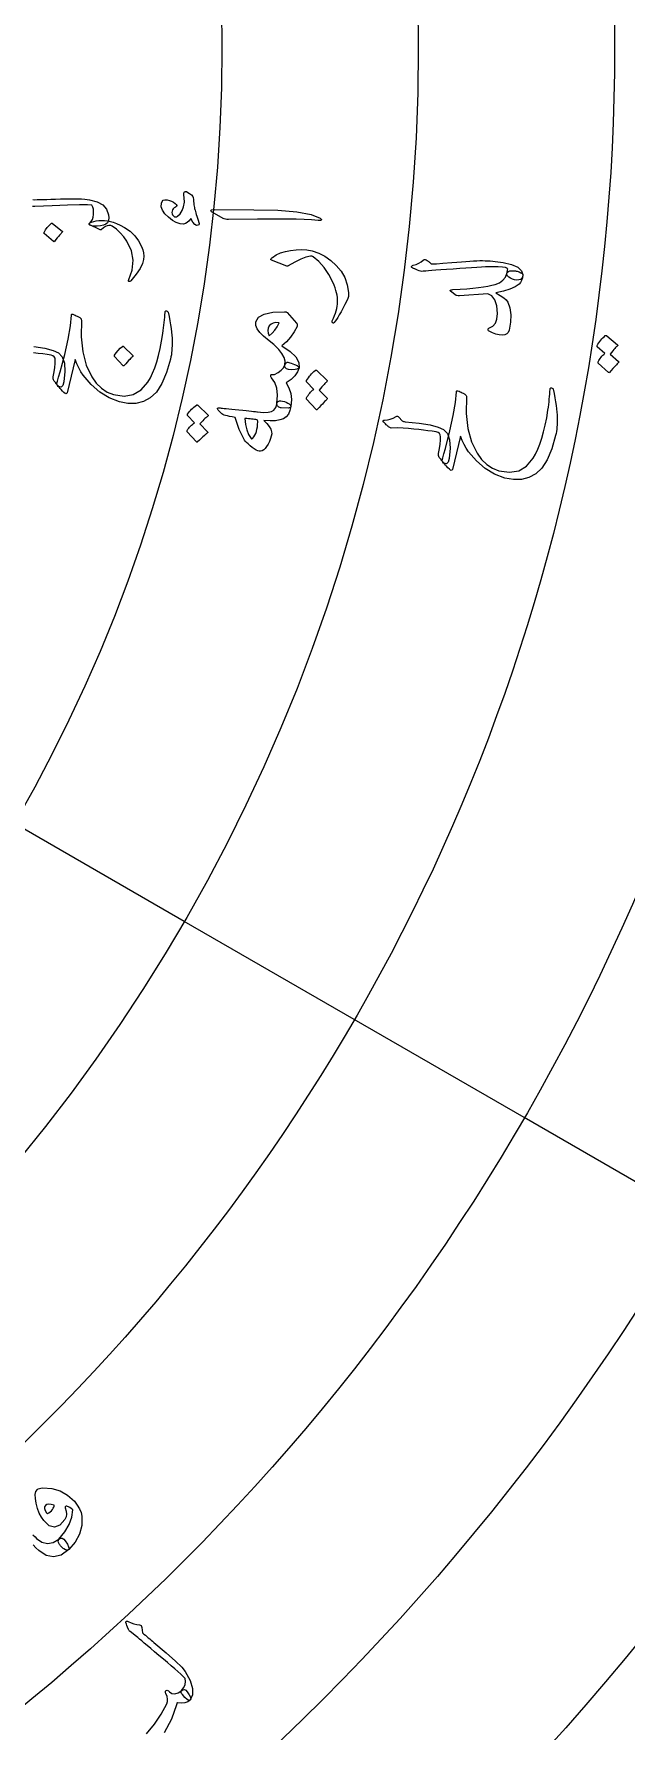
# Model space of a CAD drawing. Header units: millimetres. Extents: x -45 to 45, y -45 to 73.
# Drawn here: x 21.34 to 30.61, y -26.36 to 0.22 of the extents above; entities that cross this region are included whole.
import ezdxf

# ---------------------------------------------------------------- set-up
doc = ezdxf.new("R2010")
doc.units = ezdxf.units.MM
for name, color, linetype in [('CUT_OUTER', 1, 'Continuous'), ('ENGRAVE', 7, 'Continuous'), ('ENGRAVE_FINE', 8, 'Continuous'), ('GUIDE', 3, 'Continuous'), ('TEXT', 5, 'Continuous')]:
    doc.layers.add(name, color=color, linetype=linetype)

msp = doc.modelspace()

# ---------------------------------------------------------------- linework, layer by layer
at = {"layer": 'CUT_OUTER'}
msp.add_arc((0, -0.0002), 44.9998, 179.74001, 0.25885, dxfattribs=at)
at = {"layer": 'ENGRAVE'}
for radius in [39.65, 33.5042, 27.3585]:
    msp.add_circle((0, 0), radius, dxfattribs=at)
at = {"layer": 'ENGRAVE_FINE'}
for points in [[(23.6932, -13.6792), (18.3708, -10.6064)], [(29.0155, -16.7521), (23.6932, -13.6792)], [(34.3379, -19.825), (29.0155, -16.7521)]]:
    msp.add_lwpolyline(points, dxfattribs=at)
for radius in [36.5771, 30.4314, 24.2856]:
    msp.add_circle((0, 0), radius, dxfattribs=at)
at = {"layer": 'GUIDE'}
msp.add_circle((0, 0), 41, dxfattribs=at)
at = {"layer": 'TEXT'}
for points in [[(21.3238, -2.3781), (21.354, -2.3786), (21.3908, -2.3783), (21.4345, -2.3773), (21.485, -2.3756), (21.5424, -2.3735), (21.6072, -2.3715), (21.6791, -2.3696), (21.7584, -2.3677), (21.8371, -2.3652), (21.9095, -2.3639), (21.9757, -2.3637), (22.0356, -2.3648), (22.0892, -2.367), (22.1366, -2.3701), (22.1778, -2.3742), (22.2127, -2.3793), (22.3298, -2.4113), (22.4182, -2.4614), (22.4776, -2.5297), (22.508, -2.6162), (22.5104, -2.6298), (22.5121, -2.6429), (22.513, -2.6555), (22.5131, -2.6676), (22.5126, -2.6791), (22.5115, -2.6902), (22.51, -2.7009), (22.5079, -2.711), (22.4949, -2.7389), (22.47, -2.7611), (22.4331, -2.7776), (22.3844, -2.7883), (22.333, -2.7934), (22.2881, -2.7931), (22.2498, -2.7874), (22.218, -2.7765), (22.2125, -2.7733), (22.2088, -2.7698), (22.2068, -2.7659), (22.2064, -2.7616), (22.2076, -2.7565), (22.2099, -2.752), (22.2131, -2.7483), (22.2174, -2.7452), (22.2401, -2.7191), (22.2574, -2.6881), (22.2694, -2.6522), (22.276, -2.6115), (22.2766, -2.5682), (22.2721, -2.529), (22.2627, -2.4941), (22.2482, -2.4633), (22.1814, -2.4586), (22.0554, -2.4591), (21.8702, -2.4646), (21.6258, -2.4746), (21.354, -2.4863), (21.3179, -2.4877)], [(21.3423, -4.6769), (21.5149, -4.705), (21.6426, -4.7382), (21.7253, -4.7769), (21.785, -4.8418), (21.8193, -4.9392), (21.8278, -5.0693), (21.8099, -5.2317), (21.7925, -5.2895), (21.7672, -5.3138), (21.7339, -5.3048), (21.6928, -5.2627), (21.6876, -5.2558), (21.6826, -5.2492), (21.6777, -5.2426), (21.6729, -5.2363), (21.6682, -5.2301), (21.6635, -5.2241), (21.659, -5.2183), (21.6546, -5.2126), (21.6468, -5.1994), (21.6424, -5.1848), (21.6416, -5.1687), (21.6442, -5.1512), (21.6599, -5.0738), (21.6705, -5.0048), (21.6762, -4.9443), (21.6769, -4.8923), (21.6725, -4.8619), (21.6599, -4.8384), (21.6393, -4.8219), (21.6106, -4.8123), (21.6106, -4.8123), (21.5472, -4.8031), (21.4804, -4.7941), (21.4102, -4.7853), (21.3364, -4.7767)], [(21.3259, -23.2848), (21.3592, -23.3176), (21.3833, -23.3415), (21.4683, -23.4013), (21.555, -23.4229), (21.6435, -23.4063), (21.7336, -23.3513), (21.7598, -23.3371), (21.7852, -23.3373), (21.8098, -23.3519), (21.8336, -23.3809), (21.8653, -23.4322), (21.8846, -23.4717), (21.8918, -23.4996), (21.8868, -23.5158), (21.7663, -23.6015), (21.6482, -23.6324), (21.5329, -23.6088), (21.4206, -23.5308), (21.3741, -23.4868), (21.3279, -23.4424)], [(23.1055, -26.3998), (23.2294, -26.2503), (23.3358, -26.0938), (23.4246, -25.9306), (23.4353, -25.8964), (23.4354, -25.8586), (23.4252, -25.8172), (23.4044, -25.7721), (23.399, -25.7588), (23.399, -25.7463), (23.4041, -25.7347), (23.4146, -25.7239), (23.4256, -25.72), (23.4375, -25.7218), (23.4503, -25.729), (23.4641, -25.7418), (23.503, -25.7691), (23.5479, -25.775), (23.5988, -25.7597), (23.6556, -25.7231), (23.6768, -25.7107), (23.6979, -25.7097), (23.719, -25.7202), (23.7399, -25.742), (23.7721, -25.7889), (23.7913, -25.8259), (23.7976, -25.853), (23.7908, -25.8702), (23.7502, -25.8988), (23.7028, -25.9162), (23.6487, -25.9225), (23.5878, -25.9175), (23.584, -25.9185), (23.5804, -25.9235), (23.577, -25.9324), (23.5737, -25.9453), (23.4965, -26.1721), (23.381, -26.3867)]]:
    msp.add_lwpolyline(points, dxfattribs=at)
for points in [[(23.8359, -2.3463), (23.8389, -2.3773), (23.8418, -2.4061), (23.8446, -2.4327), (23.8473, -2.4571), (23.85, -2.4791), (23.853, -2.4987), (23.8562, -2.5158), (23.8597, -2.5304), (23.8639, -2.5453), (23.8691, -2.5633), (23.8754, -2.5844), (23.8827, -2.6085), (23.8913, -2.6358), (23.9012, -2.6662), (23.9124, -2.6998), (23.925, -2.7365), (23.9283, -2.7512), (23.9269, -2.7634), (23.9208, -2.7729), (23.9099, -2.7798), (23.885, -2.7818), (23.8582, -2.7649), (23.8295, -2.7292), (23.7987, -2.6748), (23.7711, -2.7106), (23.7426, -2.7368), (23.7134, -2.7534), (23.6833, -2.7605), (23.6286, -2.7562), (23.571, -2.7369), (23.5104, -2.7028), (23.4466, -2.6539), (23.3908, -2.5981), (23.354, -2.5433), (23.3361, -2.4892), (23.3372, -2.4357), (23.3483, -2.407), (23.3672, -2.3886), (23.3937, -2.3804), (23.428, -2.3826), (23.4645, -2.3916), (23.4975, -2.4036), (23.527, -2.4189), (23.553, -2.4373), (23.5708, -2.4549), (23.5778, -2.4702), (23.5741, -2.4832), (23.5596, -2.4939), (23.5385, -2.5057), (23.5223, -2.5202), (23.5112, -2.5377), (23.505, -2.558), (23.5027, -2.5797), (23.5055, -2.5994), (23.5136, -2.617), (23.527, -2.6326), (23.5438, -2.6449), (23.5602, -2.6498), (23.5762, -2.6473), (23.5918, -2.6375), (23.6305, -2.5985), (23.6611, -2.5492), (23.6837, -2.4895), (23.698, -2.4195), (23.6984, -2.4133), (23.6984, -2.4063), (23.698, -2.3986), (23.6972, -2.3901), (23.6962, -2.3808), (23.695, -2.3708), (23.6938, -2.3601), (23.6926, -2.3486), (23.6913, -2.3362), (23.6902, -2.325), (23.689, -2.3149), (23.688, -2.306), (23.6871, -2.2982), (23.6866, -2.2912), (23.6864, -2.2852), (23.6867, -2.2801), (23.6887, -2.2707), (23.6927, -2.2632), (23.6987, -2.2576), (23.7068, -2.254), (23.7143, -2.2519), (23.7214, -2.2513), (23.7281, -2.252), (23.7343, -2.2542), (23.7773, -2.2811), (23.8085, -2.3054), (23.828, -2.3271), (23.8359, -2.3463)], [(24.1667, -2.5965), (24.1232, -2.5689), (24.1089, -2.5491), (24.124, -2.5368), (24.1685, -2.5321), (24.7829, -2.54), (25.16, -2.5446), (25.4594, -2.5672), (25.6808, -2.6087), (25.8243, -2.6697), (25.8355, -2.6794), (25.8413, -2.6875), (25.8415, -2.6941), (25.8363, -2.6991), (25.8285, -2.7028), (25.8187, -2.7049), (25.8069, -2.7056), (25.793, -2.7048), (25.6854, -2.6935), (25.5707, -2.6866), (25.4491, -2.6839), (25.3203, -2.6853), (25.2868, -2.685), (25.196, -2.6852), (25.048, -2.6857), (24.8429, -2.6863), (24.3876, -2.6903), (24.3636, -2.6888), (24.3417, -2.6852), (24.3219, -2.6794), (24.3043, -2.6714)], [(21.5024, -2.9077), (21.5, -2.9047), (21.4988, -2.9007), (21.4989, -2.8959), (21.5002, -2.8901), (21.5231, -2.8511), (21.5494, -2.8148), (21.5792, -2.7814), (21.6125, -2.7508), (21.6174, -2.748), (21.622, -2.7471), (21.6263, -2.7481), (21.6304, -2.7509), (21.7847, -2.8735), (21.7882, -2.8778), (21.7885, -2.8828), (21.7857, -2.8884), (21.7796, -2.8948), (21.7744, -2.9002), (21.7666, -2.9089), (21.756, -2.9208), (21.7428, -2.9359), (21.7268, -2.9544), (21.7081, -2.9766), (21.6866, -3.0025), (21.6623, -3.032), (21.6584, -3.0358), (21.6548, -3.0375), (21.6515, -3.037), (21.6485, -3.0344)], [(22.2177, -2.743), (22.2456, -2.7288), (22.2784, -2.718), (22.3161, -2.7106), (22.3586, -2.7065), (22.4028, -2.7054), (22.4475, -2.7071), (22.4926, -2.7117), (22.5382, -2.7192), (22.584, -2.7315), (22.6361, -2.7514), (22.6945, -2.779), (22.7593, -2.8144), (22.8466, -2.8735), (22.9204, -2.9432), (22.9806, -3.0233), (23.0272, -3.1139), (23.0445, -3.1626), (23.0557, -3.2125), (23.0607, -3.2636), (23.0596, -3.316), (23.0437, -3.3776), (23.005, -3.4541), (22.9433, -3.5451), (22.8584, -3.6503), (22.8515, -3.6562), (22.8445, -3.6597), (22.8373, -3.6609), (22.8299, -3.6597), (22.824, -3.6561), (22.8213, -3.6502), (22.8218, -3.6419), (22.8254, -3.6312), (22.8821, -3.4799), (22.8962, -3.3284), (22.8678, -3.1774), (22.7968, -3.0277), (22.7485, -2.9586), (22.6941, -2.8964), (22.6337, -2.8412), (22.5673, -2.7929), (22.5561, -2.787), (22.5433, -2.7832), (22.5288, -2.7814), (22.5127, -2.7816), (22.4911, -2.7866), (22.4647, -2.7994), (22.4333, -2.82), (22.3969, -2.8484), (22.3914, -2.8512), (22.3847, -2.8519), (22.377, -2.8505), (22.368, -2.8469), (22.2183, -2.7743), (22.2128, -2.7711), (22.2091, -2.7676), (22.207, -2.7637), (22.2067, -2.7595), (22.2079, -2.7543), (22.2101, -2.7498), (22.2134, -2.7461), (22.2177, -2.743)], [(25.0629, -3.325), (25.0586, -3.323), (25.0552, -3.3209), (25.0529, -3.3185), (25.0515, -3.316), (25.0518, -3.309), (25.056, -3.301), (25.0641, -3.2919), (25.0761, -3.2818), (25.1357, -3.2439), (25.2027, -3.2131), (25.2774, -3.1893), (25.3596, -3.1725), (25.4471, -3.1623), (25.5323, -3.1599), (25.6153, -3.1654), (25.6961, -3.1789), (25.8002, -3.2145), (25.8981, -3.2644), (25.9897, -3.3286), (26.0749, -3.4073), (26.1494, -3.4985), (26.2061, -3.5995), (26.245, -3.7102), (26.2661, -3.8307), (26.2679, -3.8624), (26.265, -3.8936), (26.2575, -3.924), (26.2453, -3.9537), (26.2107, -4.0211), (26.1786, -4.0817), (26.1492, -4.1355), (26.1225, -4.1827), (26.0985, -4.223), (26.0774, -4.2564), (26.0591, -4.2828), (26.0436, -4.3022), (26.0392, -4.3061), (26.0349, -4.3087), (26.0309, -4.31), (26.0271, -4.31), (26.0224, -4.3087), (26.0182, -4.3065), (26.0144, -4.3035), (26.0111, -4.2995), (26.0089, -4.2947), (26.0084, -4.2892), (26.0096, -4.283), (26.0124, -4.2762), (26.0309, -4.2344), (26.047, -4.1941), (26.0607, -4.1555), (26.072, -4.1183), (26.0811, -4.0825), (26.0879, -4.0476), (26.0924, -4.0136), (26.0947, -3.9806), (26.0946, -3.9474), (26.092, -3.9126), (26.0869, -3.8764), (26.0793, -3.8386), (26.0691, -3.7994), (26.056, -3.7587), (26.04, -3.7164), (26.0212, -3.6728), (25.958, -3.549), (25.8853, -3.4412), (25.8032, -3.3492), (25.712, -3.2729), (25.7044, -3.2678), (25.6954, -3.2644), (25.6849, -3.2627), (25.673, -3.2628), (25.6001, -3.2803), (25.5175, -3.3116), (25.4251, -3.3566), (25.323, -3.415), (25.3167, -3.4173), (25.3112, -3.4185), (25.3065, -3.4185), (25.3025, -3.4173)], [(27.2753, -3.4525), (27.2652, -3.4474), (27.2583, -3.4412), (27.2546, -3.4342), (27.2541, -3.4262), (27.2562, -3.4193), (27.2607, -3.4136), (27.2675, -3.4089), (27.2768, -3.4054), (27.3239, -3.3921), (27.3662, -3.3745), (27.4037, -3.3524), (27.4365, -3.3258), (27.4505, -3.3175), (27.4652, -3.3152), (27.4805, -3.319), (27.4965, -3.3288), (27.5047, -3.3352), (27.5128, -3.3418), (27.5209, -3.3486), (27.5291, -3.3555), (27.5372, -3.3624), (27.5453, -3.3691), (27.5534, -3.3758), (27.5616, -3.3823), (27.5831, -3.3837), (27.6439, -3.3809), (27.7442, -3.3739), (27.8838, -3.3625), (27.9606, -3.3559), (28.0326, -3.35), (28.1, -3.3449), (28.1626, -3.3406), (28.2204, -3.3372), (28.2731, -3.3348), (28.3209, -3.3335), (28.3636, -3.3332), (28.4038, -3.3338), (28.4438, -3.3353), (28.4838, -3.3376), (28.5237, -3.3408), (28.5636, -3.3447), (28.6037, -3.3496), (28.644, -3.3553), (28.6844, -3.3618), (28.8189, -3.3933), (28.9154, -3.4362), (28.9739, -3.4903), (28.9944, -3.5558), (28.9914, -3.5866), (28.9798, -3.61), (28.9596, -3.626), (28.9309, -3.6347), (28.898, -3.6369), (28.8656, -3.6333), (28.8336, -3.6242), (28.802, -3.6094), (28.7734, -3.5914), (28.7545, -3.5729), (28.7456, -3.5539), (28.7464, -3.5345), (28.7493, -3.5197), (28.7518, -3.5065), (28.754, -3.4948), (28.7559, -3.4846), (28.7571, -3.4758), (28.7576, -3.4681), (28.7572, -3.4616), (28.7559, -3.4563), (28.7243, -3.4423), (28.6749, -3.433), (28.6075, -3.4283), (28.5222, -3.4282), (28.4714, -3.4298), (28.413, -3.4324), (28.3471, -3.4361), (28.2736, -3.4407), (28.1925, -3.4461), (28.1036, -3.4521), (28.0069, -3.4587), (27.9025, -3.4659), (27.8004, -3.4729), (27.7106, -3.4792), (27.6333, -3.4848), (27.5683, -3.4896), (27.5158, -3.4937), (27.4756, -3.4969), (27.4479, -3.4992), (27.4326, -3.5006), (27.4129, -3.5009), (27.3921, -3.4981), (27.3703, -3.4922), (27.3475, -3.4833), (27.3363, -3.4777), (27.3257, -3.4727), (27.3157, -3.4681), (27.3063, -3.464), (27.2976, -3.4604), (27.2896, -3.4573), (27.2821, -3.4547), (27.2753, -3.4525)], [(28.9963, -3.5583), (28.9881, -3.6035), (28.9753, -3.642), (28.9579, -3.674), (28.9361, -3.6993), (28.8743, -3.7434), (28.7928, -3.7816), (28.6915, -3.8138), (28.5706, -3.8399), (28.6404, -3.8786), (28.6948, -3.9151), (28.7338, -3.9492), (28.7575, -3.9811), (28.791, -4.0746), (28.8061, -4.1795), (28.8027, -4.2956), (28.7805, -4.4226), (28.7664, -4.4573), (28.7432, -4.482), (28.7109, -4.4967), (28.6694, -4.5013), (28.6222, -4.4969), (28.5726, -4.4844), (28.5206, -4.4639), (28.4662, -4.4355), (28.459, -4.4304), (28.4539, -4.4245), (28.4508, -4.4178), (28.4499, -4.4103), (28.4516, -4.4012), (28.4558, -4.3942), (28.4624, -4.3893), (28.4716, -4.3865), (28.526, -4.3601), (28.5651, -4.314), (28.5889, -4.2482), (28.5971, -4.1628), (28.5872, -4.0413), (28.5585, -3.949), (28.5112, -3.8861), (28.4457, -3.8524), (28.0022, -3.8832), (27.982, -3.8834), (27.9643, -3.8812), (27.9493, -3.8767), (27.9368, -3.8697), (27.8759, -3.8237), (27.8679, -3.8173), (27.8624, -3.8114), (27.8594, -3.8062), (27.8587, -3.8015), (27.8629, -3.7959), (27.8713, -3.7917), (27.884, -3.7889), (27.901, -3.7874), (28.014, -3.7807), (28.1184, -3.7728), (28.214, -3.7636), (28.301, -3.7534), (28.3792, -3.7422), (28.4487, -3.7305), (28.5095, -3.7183), (28.5614, -3.7055), (28.6297, -3.6784), (28.6834, -3.6404), (28.7224, -3.5917), (28.7467, -3.5322), (28.7546, -3.5156), (28.7693, -3.5032), (28.7907, -3.4951), (28.8188, -3.4911), (28.8335, -3.4909), (28.8482, -3.4912), (28.8629, -3.4922), (28.8778, -3.4937), (28.8927, -3.4961), (28.9075, -3.4996), (28.9224, -3.5042), (28.9373, -3.51), (28.9641, -3.5227), (28.9829, -3.535), (28.9936, -3.5468), (28.9963, -3.5583)], [(21.7534, -5.075), (21.8258, -4.8006), (21.8783, -4.561), (21.912, -4.3567), (21.9278, -4.1883), (21.9282, -4.1831), (21.9293, -4.1788), (21.9314, -4.1753), (21.9342, -4.1726), (21.9377, -4.171), (21.9417, -4.1704), (21.9462, -4.1709), (21.9512, -4.1725), (21.9703, -4.1806), (21.9877, -4.1882), (22.0036, -4.1954), (22.0179, -4.2021), (22.0305, -4.2084), (22.0415, -4.2143), (22.051, -4.2197), (22.0588, -4.2246), (22.0709, -4.2343), (22.0793, -4.2444), (22.0839, -4.2549), (22.0847, -4.2659), (22.0801, -4.5273), (22.1052, -4.762), (22.161, -4.9705), (22.2481, -5.1533), (22.3177, -5.2524), (22.3972, -5.3316), (22.4868, -5.3909), (22.5866, -5.4299), (22.752, -5.455), (22.8973, -5.4315), (23.0223, -5.3587), (23.1266, -5.2364), (23.1647, -5.169), (23.2005, -5.0935), (23.2338, -5.0097), (23.2645, -4.9178), (23.2926, -4.8179), (23.3181, -4.7103), (23.341, -4.5948), (23.3611, -4.4717), (23.3671, -4.4277), (23.3726, -4.3843), (23.3776, -4.3416), (23.3821, -4.2996), (23.3861, -4.2586), (23.3895, -4.2188), (23.3923, -4.1803), (23.3946, -4.143), (23.396, -4.1318), (23.4001, -4.1243), (23.407, -4.1206), (23.4166, -4.1206), (23.4272, -4.1234), (23.4351, -4.1275), (23.4402, -4.1328), (23.4425, -4.1395), (23.457, -4.2097), (23.4694, -4.2761), (23.4798, -4.3386), (23.4882, -4.3973), (23.4948, -4.4519), (23.4999, -4.5024), (23.5034, -4.5488), (23.5054, -4.5909), (23.5052, -4.6302), (23.5043, -4.6683), (23.5027, -4.7053), (23.5005, -4.741), (23.4973, -4.7757), (23.4929, -4.8094), (23.4871, -4.842), (23.4802, -4.8737), (23.4185, -5.0867), (23.3445, -5.259), (23.2592, -5.3905), (23.1633, -5.4813), (23.0562, -5.5387), (22.9398, -5.5682), (22.8144, -5.5702), (22.6798, -5.5449), (22.5204, -5.4828), (22.3731, -5.392), (22.2374, -5.2731), (22.113, -5.1266), (22.0774, -5.0728), (22.0449, -5.0138), (22.0154, -4.9497), (21.9889, -4.8805), (21.8615, -5.4045), (21.853, -5.4157), (21.842, -5.4186), (21.8285, -5.4131), (21.8125, -5.3992), (21.7901, -5.3751), (21.77, -5.3533), (21.7523, -5.3338), (21.7367, -5.3166), (21.7237, -5.3018), (21.7132, -5.2892), (21.7052, -5.2791), (21.6998, -5.2712), (21.702, -5.257), (21.7117, -5.2195), (21.7289, -5.1589), (21.7534, -5.075)], [(24.8166, -4.292), (24.8571, -4.2205), (24.945, -4.1703), (25.0806, -4.1411), (25.2639, -4.1328), (25.2769, -4.1335), (25.288, -4.1361), (25.2973, -4.1406), (25.3046, -4.1471), (25.4518, -4.3121), (25.4605, -4.3233), (25.465, -4.3354), (25.4651, -4.3485), (25.461, -4.3623), (25.4135, -4.45), (25.3581, -4.5302), (25.2948, -4.603), (25.2238, -4.6682), (25.3532, -4.7556), (25.4409, -4.8418), (25.4871, -4.9268), (25.4917, -5.0101), (25.4868, -5.0183), (25.4753, -5.0256), (25.4573, -5.032), (25.4329, -5.0373), (25.3741, -5.0413), (25.3284, -5.0379), (25.2955, -5.027), (25.2756, -5.0087), (25.2718, -4.9996), (25.2698, -4.9896), (25.2696, -4.9786), (25.2711, -4.9667), (25.2726, -4.9086), (25.2572, -4.8485), (25.2248, -4.7866), (25.1755, -4.723), (25.1454, -4.6937), (25.0953, -4.6489), (25.0251, -4.5889), (24.9347, -4.5138), (24.8759, -4.4576), (24.8367, -4.4019), (24.8169, -4.3468), (24.8166, -4.292)], [(25.0267, -4.5102), (25.0733, -4.4711), (25.1143, -4.4245), (25.1494, -4.3704), (25.1787, -4.3089), (25.1296, -4.3041), (25.0878, -4.3104), (25.0533, -4.3277), (25.0261, -4.356), (25.0084, -4.3909), (25.0026, -4.4282), (25.0087, -4.468), (25.0267, -4.5102)], [(30.1603, -4.6811), (30.1577, -4.6777), (30.1565, -4.6732), (30.1567, -4.6678), (30.1584, -4.6613), (30.1711, -4.6393), (30.1846, -4.6182), (30.1989, -4.5979), (30.214, -4.5785), (30.2301, -4.5598), (30.2473, -4.5417), (30.2657, -4.5243), (30.2853, -4.5074), (30.2909, -4.5044), (30.2966, -4.5036), (30.3022, -4.5049), (30.3079, -4.5083), (30.4783, -4.6517), (30.4803, -4.6553), (30.4795, -4.6599), (30.4761, -4.6657), (30.47, -4.6726), (30.4647, -4.6772), (30.4571, -4.6848), (30.4473, -4.6954), (30.4353, -4.7091), (30.421, -4.7259), (30.404, -4.746), (30.3845, -4.7693), (30.3623, -4.7959), (30.4933, -4.9104), (30.4971, -4.9153), (30.4973, -4.9209), (30.4939, -4.9271), (30.487, -4.934), (30.481, -4.94), (30.4718, -4.9495), (30.4596, -4.9624), (30.4442, -4.9789), (30.4257, -4.9991), (30.404, -5.0234), (30.3791, -5.0518), (30.3509, -5.0842), (30.3465, -5.0873), (30.3426, -5.0883), (30.339, -5.0873), (30.3357, -5.0841), (30.1752, -4.9373), (30.1726, -4.9339), (30.1714, -4.9294), (30.1716, -4.9239), (30.1733, -4.9175), (30.1833, -4.8986), (30.1942, -4.8805), (30.2061, -4.8632), (30.2189, -4.8466), (30.2326, -4.8308), (30.247, -4.8156), (30.262, -4.8012), (30.2777, -4.7875)], [(22.6035, -4.8342), (22.6014, -4.8308), (22.6006, -4.8266), (22.6011, -4.8214), (22.603, -4.8154), (22.6293, -4.7755), (22.6589, -4.7389), (22.6916, -4.7055), (22.7276, -4.6753), (22.7327, -4.6727), (22.7373, -4.672), (22.7416, -4.6733), (22.7455, -4.6766), (22.8886, -4.8171), (22.8917, -4.8219), (22.8916, -4.8272), (22.8882, -4.833), (22.8817, -4.8393), (22.876, -4.8447), (22.8673, -4.8534), (22.8557, -4.8652), (22.8412, -4.8803), (22.8236, -4.8988), (22.8029, -4.9211), (22.7791, -4.9471), (22.7522, -4.9767), (22.7479, -4.9805), (22.7442, -4.9821), (22.7409, -4.9814), (22.7382, -4.9784)], [(25.2711, -4.9667), (25.2813, -4.9483), (25.2907, -4.9352), (25.2993, -4.9274), (25.3073, -4.925), (25.3187, -4.9253), (25.3323, -4.9273), (25.3481, -4.931), (25.3661, -4.9364), (25.4233, -4.9574), (25.4633, -4.9767), (25.4861, -4.9942), (25.4917, -5.0101), (25.469, -5.0756), (25.4275, -5.1372), (25.3672, -5.1949), (25.2881, -5.2484), (25.3346, -5.3247), (25.3629, -5.4117), (25.373, -5.5094), (25.3648, -5.6176), (25.36, -5.6284), (25.3511, -5.636), (25.3381, -5.6404), (25.321, -5.6417), (25.2142, -5.6386), (25.2023, -5.6382), (25.1902, -5.6345), (25.1778, -5.6276), (25.1652, -5.6173), (25.1561, -5.6067), (25.1497, -5.5951), (25.1461, -5.5825), (25.1453, -5.5689), (25.1542, -5.4406), (25.1431, -5.3314), (25.1123, -5.2414), (25.0619, -5.1707), (25.0547, -5.1622), (25.0502, -5.153), (25.0484, -5.143), (25.0494, -5.1323), (25.0527, -5.123), (25.0582, -5.1169), (25.066, -5.1142), (25.0759, -5.1148), (25.0851, -5.1163), (25.0933, -5.117), (25.1003, -5.1169), (25.1063, -5.1158), (25.1641, -5.0845), (25.2108, -5.0492), (25.2465, -5.0099), (25.2711, -4.9667)], [(25.6104, -5.2316), (25.608, -5.2279), (25.607, -5.2231), (25.6076, -5.2173), (25.6096, -5.2106), (25.6236, -5.1877), (25.6384, -5.1658), (25.6539, -5.1448), (25.6702, -5.1248), (25.6874, -5.1056), (25.7057, -5.0871), (25.7251, -5.0693), (25.7457, -5.0521), (25.7515, -5.0492), (25.7572, -5.0485), (25.7628, -5.0501), (25.7682, -5.054), (25.9303, -5.2124), (25.9321, -5.2162), (25.9311, -5.2211), (25.9273, -5.2272), (25.9208, -5.2343), (25.9152, -5.2389), (25.9071, -5.2467), (25.8967, -5.2576), (25.8839, -5.2717), (25.8685, -5.289), (25.8503, -5.3096), (25.8294, -5.3337), (25.8056, -5.361), (25.9297, -5.4875), (25.9331, -5.4929), (25.933, -5.4988), (25.9292, -5.5053), (25.9218, -5.5124), (25.9154, -5.5185), (25.9057, -5.5282), (25.8926, -5.5415), (25.8763, -5.5583), (25.8565, -5.5791), (25.8332, -5.604), (25.8064, -5.6331), (25.7761, -5.6663), (25.7716, -5.6694), (25.7675, -5.6704), (25.764, -5.6691), (25.7609, -5.6656), (25.6095, -5.5036), (25.6071, -5.4999), (25.6062, -5.4951), (25.6068, -5.4893), (25.6089, -5.4825), (25.6201, -5.463), (25.6321, -5.4442), (25.6451, -5.4263), (25.659, -5.4092), (25.6736, -5.393), (25.6889, -5.3775), (25.7049, -5.3628), (25.7214, -5.3488)], [(24.2276, -5.6726), (24.2156, -5.6551), (24.2164, -5.6437), (24.2298, -5.6384), (24.2559, -5.6392), (24.2713, -5.641), (24.2927, -5.6433), (24.3202, -5.6461), (24.3535, -5.6493), (24.3932, -5.6531), (24.4394, -5.6579), (24.4921, -5.6634), (24.5513, -5.6698), (24.6096, -5.6761), (24.6617, -5.6817), (24.7078, -5.6866), (24.7477, -5.691), (24.7814, -5.6946), (24.8087, -5.6976), (24.8295, -5.6999), (24.8439, -5.7016), (24.9355, -5.7094), (25.0086, -5.7071), (25.0631, -5.6947), (25.0991, -5.6722), (25.1152, -5.6542), (25.1283, -5.631), (25.1383, -5.6026), (25.1453, -5.5689), (25.1529, -5.5498), (25.1658, -5.5367), (25.1842, -5.5296), (25.2079, -5.5285), (25.2354, -5.5322), (25.2625, -5.5391), (25.2892, -5.5492), (25.3155, -5.5625), (25.3373, -5.5768), (25.3528, -5.5908), (25.3619, -5.6044), (25.3648, -5.6176), (25.3497, -5.6824), (25.3255, -5.7358), (25.2923, -5.7776), (25.2501, -5.8078), (25.1937, -5.8283), (25.123, -5.8394), (25.038, -5.8413), (24.9389, -5.834), (24.989, -5.8822), (25.0264, -5.9282), (25.0512, -5.9719), (25.0633, -6.0134), (25.0636, -6.0448), (25.058, -6.0803), (25.0466, -6.1199), (25.0293, -6.1635), (25.007, -6.2085), (24.9846, -6.2454), (24.9623, -6.274), (24.94, -6.2946), (24.9152, -6.3094), (24.8911, -6.3172), (24.8679, -6.3181), (24.8454, -6.3121), (24.8187, -6.2993), (24.7899, -6.2819), (24.7591, -6.2597), (24.7263, -6.2329), (24.6938, -6.2041), (24.6682, -6.1797), (24.6495, -6.1597), (24.6379, -6.144), (24.5944, -6.0622), (24.5559, -5.9756), (24.5221, -5.8842), (24.493, -5.7879), (24.4456, -5.78), (24.4048, -5.7727), (24.3706, -5.766), (24.343, -5.76), (24.3202, -5.7532), (24.3005, -5.7443), (24.2839, -5.7333), (24.2703, -5.7202)], [(27.7834, -6.2755), (27.8543, -6.0004), (27.9061, -5.7604), (27.9396, -5.5559), (27.9556, -5.3874), (27.956, -5.3822), (27.9572, -5.3778), (27.9592, -5.3743), (27.962, -5.3717), (27.9655, -5.3701), (27.9695, -5.3695), (27.974, -5.37), (27.979, -5.3716), (27.9981, -5.3797), (28.0155, -5.3873), (28.0314, -5.3946), (28.0456, -5.4013), (28.0583, -5.4076), (28.0693, -5.4135), (28.0787, -5.4189), (28.0865, -5.4239), (28.0986, -5.4336), (28.107, -5.4437), (28.1116, -5.4542), (28.1124, -5.4652), (28.1078, -5.7264), (28.1335, -5.9607), (28.1903, -6.1686), (28.2786, -6.3504), (28.349, -6.4487), (28.4292, -6.527), (28.5193, -6.5853), (28.6195, -6.6234), (28.785, -6.6473), (28.93, -6.6231), (29.0542, -6.5504), (29.1574, -6.4289), (29.195, -6.3622), (29.2302, -6.2875), (29.263, -6.2046), (29.2931, -6.1138), (29.3208, -6.015), (29.3459, -5.9087), (29.3685, -5.7946), (29.3885, -5.673), (29.3944, -5.6295), (29.3999, -5.5867), (29.4049, -5.5445), (29.4095, -5.5031), (29.4135, -5.4625), (29.4169, -5.4232), (29.4199, -5.3851), (29.4222, -5.3483), (29.4236, -5.3372), (29.4278, -5.3298), (29.4347, -5.3262), (29.4442, -5.3263), (29.4549, -5.3291), (29.4627, -5.3332), (29.4678, -5.3386), (29.4702, -5.3452), (29.4844, -5.4146), (29.4967, -5.4803), (29.507, -5.5421), (29.5155, -5.6), (29.5221, -5.654), (29.5272, -5.7039), (29.5308, -5.7497), (29.5328, -5.7913), (29.5327, -5.8301), (29.5319, -5.8677), (29.5304, -5.9041), (29.5283, -5.9394), (29.5252, -5.9736), (29.5209, -6.0068), (29.5153, -6.0391), (29.5085, -6.0703), (29.448, -6.2805), (29.3754, -6.4507), (29.2913, -6.5808), (29.1963, -6.671), (29.0899, -6.7283), (28.974, -6.7582), (28.8486, -6.761), (28.7138, -6.7369), (28.5538, -6.6764), (28.4056, -6.5873), (28.2689, -6.4699), (28.1433, -6.3246), (28.1074, -6.2711), (28.0745, -6.2125), (28.0446, -6.1486), (28.0178, -6.0796), (27.8942, -6.6041), (27.8859, -6.6154), (27.8749, -6.6184), (27.8613, -6.613), (27.8452, -6.5993), (27.8226, -6.5754), (27.8023, -6.5538), (27.7843, -6.5345), (27.7687, -6.5175), (27.7555, -6.5027), (27.7448, -6.4903), (27.7368, -6.4802), (27.7313, -6.4723), (27.7334, -6.4581), (27.7428, -6.4205), (27.7595, -6.3597), (27.7834, -6.2755)], [(23.7479, -5.7568), (23.7455, -5.7532), (23.7447, -5.7487), (23.7453, -5.7433), (23.7475, -5.737), (23.762, -5.7163), (23.7772, -5.6965), (23.7931, -5.6776), (23.8097, -5.6596), (23.8273, -5.6425), (23.8459, -5.626), (23.8657, -5.6103), (23.8865, -5.5952), (23.8924, -5.5927), (23.8981, -5.5924), (23.9036, -5.5941), (23.909, -5.598), (24.067, -5.7544), (24.0687, -5.7581), (24.0676, -5.7627), (24.0637, -5.7681), (24.0571, -5.7745), (24.0514, -5.7785), (24.0432, -5.7854), (24.0326, -5.7952), (24.0195, -5.8077), (24.0038, -5.8232), (23.9852, -5.8417), (23.9638, -5.8632), (23.9396, -5.8877), (24.0605, -6.0125), (24.0639, -6.0177), (24.0636, -6.0233), (24.0597, -6.0292), (24.0522, -6.0354), (24.0457, -6.0408), (24.0358, -6.0495), (24.0225, -6.0613), (24.0058, -6.0763), (23.9857, -6.0948), (23.962, -6.117), (23.9347, -6.143), (23.9038, -6.1726), (23.8993, -6.1754), (23.8952, -6.176), (23.8917, -6.1747), (23.8887, -6.1712), (23.7413, -6.0118), (23.739, -6.0081), (23.7382, -6.0036), (23.7389, -5.9982), (23.7411, -5.992), (23.7526, -5.9742), (23.765, -5.9572), (23.7783, -5.941), (23.7925, -5.9257), (23.8075, -5.9112), (23.823, -5.8974), (23.8392, -5.8844), (23.856, -5.8721)], [(24.6453, -5.806), (24.6547, -5.9007), (24.674, -5.9839), (24.7033, -6.0557), (24.7426, -6.1161), (24.7488, -6.121), (24.7552, -6.1224), (24.7618, -6.1203), (24.7686, -6.1148), (24.7857, -6.0921), (24.8007, -6.0667), (24.8136, -6.0385), (24.8244, -6.0075), (24.8331, -5.9738), (24.8397, -5.9372), (24.8442, -5.898), (24.8465, -5.856), (24.846, -5.8493), (24.844, -5.8419), (24.8406, -5.8339), (24.8358, -5.8252), (24.8155, -5.822), (24.7942, -5.819), (24.772, -5.8163), (24.7487, -5.8138), (24.7243, -5.8115), (24.699, -5.8094), (24.6726, -5.8076), (24.6453, -5.806)], [(27.6391, -6.0132), (27.5757, -6.0044), (27.5088, -5.9957), (27.4385, -5.9873), (27.3648, -5.9791), (27.2872, -5.9711), (27.2057, -5.9634), (27.1201, -5.956), (27.0304, -5.9489), (26.9359, -5.9545), (26.9242, -5.9522), (26.9134, -5.9484), (26.9035, -5.9432), (26.8944, -5.9365), (26.8899, -5.9327), (26.8839, -5.9274), (26.8767, -5.9205), (26.868, -5.9121), (26.8578, -5.9023), (26.8459, -5.8911), (26.8323, -5.8787), (26.817, -5.8649), (26.812, -5.8601), (26.8089, -5.8549), (26.8076, -5.8493), (26.8081, -5.8433), (26.8102, -5.8387), (26.8143, -5.8354), (26.8204, -5.8333), (26.8286, -5.8325), (26.8744, -5.8274), (26.9201, -5.8163), (26.9657, -5.799), (27.0112, -5.7756), (27.0238, -5.7699), (27.0353, -5.7692), (27.0457, -5.7735), (27.0551, -5.7828), (27.1086, -5.8404), (27.1155, -5.8457), (27.1252, -5.8501), (27.1376, -5.8537), (27.1528, -5.8566), (27.3703, -5.8788), (27.543, -5.9061), (27.6708, -5.9388), (27.7537, -5.9772), (27.8137, -6.0418), (27.8485, -6.1392), (27.8578, -6.2693), (27.841, -6.4319), (27.8242, -6.4897), (27.799, -6.5143), (27.7657, -6.5057), (27.7242, -6.4639), (27.719, -6.4571), (27.7139, -6.4504), (27.709, -6.4439), (27.7041, -6.4376), (27.6993, -6.4315), (27.6946, -6.4255), (27.6901, -6.4197), (27.6856, -6.4141), (27.6777, -6.4009), (27.6732, -6.3863), (27.6722, -6.3702), (27.6747, -6.3527), (27.6899, -6.275), (27.7001, -6.2058), (27.7053, -6.1452), (27.7057, -6.0931), (27.7012, -6.0626), (27.6886, -6.0391), (27.6679, -6.0227), (27.6391, -6.0132)], [(21.3964, -22.5748), (21.4104, -22.565), (21.4291, -22.5575), (21.4526, -22.5524), (21.4809, -22.5496), (21.6223, -22.5584), (21.7518, -22.5963), (21.8695, -22.6637), (21.9752, -22.7609), (22.0215, -22.8199), (22.0565, -22.8785), (22.0802, -22.9368), (22.0925, -22.9947), (22.091, -23.1399), (22.0561, -23.2754), (21.988, -23.4008), (21.8868, -23.5158), (21.8731, -23.5237), (21.8561, -23.5247), (21.8359, -23.519), (21.8124, -23.5065), (21.8006, -23.4985), (21.7894, -23.4895), (21.7787, -23.4796), (21.7687, -23.4687), (21.7594, -23.4573), (21.7508, -23.4461), (21.743, -23.435), (21.736, -23.4241), (21.7258, -23.4032), (21.7221, -23.3841), (21.7247, -23.3668), (21.7336, -23.3513), (21.8279, -23.2361), (21.8959, -23.1218), (21.9376, -23.0085), (21.9531, -22.8965), (21.9257, -22.8741), (21.9027, -22.8575), (21.8839, -22.8467), (21.8695, -22.8417), (21.8553, -22.8391), (21.8444, -22.8389), (21.8367, -22.8413), (21.8323, -22.8462), (21.8301, -22.8504), (21.829, -22.8545), (21.8291, -22.8583), (21.8302, -22.862), (21.8469, -22.9143), (21.8516, -22.9623), (21.8445, -23.0061), (21.8255, -23.0457), (21.7452, -23.1341), (21.6634, -23.1665), (21.5804, -23.1429), (21.4964, -23.0635), (21.4586, -23.0083), (21.4262, -22.9446), (21.3993, -22.8723), (21.3777, -22.7915), (21.3646, -22.7169), (21.3633, -22.6559), (21.3739, -22.6085), (21.3964, -22.5748)], [(21.5227, -22.8267), (21.5096, -22.8487), (21.5082, -22.8754), (21.5186, -22.9071), (21.5407, -22.9435), (21.5453, -22.9482), (21.5488, -22.9513), (21.5513, -22.9528), (21.5527, -22.9527), (21.5751, -22.94), (21.5958, -22.9251), (21.6148, -22.9078), (21.632, -22.8883), (21.6453, -22.8691), (21.6541, -22.8511), (21.6584, -22.8343), (21.6584, -22.8186), (21.6105, -22.8087), (21.5719, -22.8067), (21.5427, -22.8127), (21.5227, -22.8267)], [(22.8226, -24.7696), (22.8087, -24.7331), (22.7976, -24.7044), (22.7891, -24.6833), (22.7833, -24.6699), (22.7801, -24.661), (22.7794, -24.6531), (22.7812, -24.6463), (22.7855, -24.6407), (22.7923, -24.6363), (22.7999, -24.6349), (22.8085, -24.6365), (22.8179, -24.641), (22.8634, -24.6637), (22.9082, -24.6806), (22.9524, -24.6916), (22.996, -24.6968), (23.0091, -24.6992), (23.019, -24.7064), (23.0257, -24.7186), (23.0292, -24.7356), (23.0413, -24.8184), (23.0646, -24.8388), (23.0876, -24.8587), (23.1102, -24.8783), (23.1324, -24.8974), (23.1542, -24.9161), (23.1757, -24.9345), (23.1968, -24.9524), (23.2175, -24.9698), (23.4094, -25.1317), (23.5559, -25.2616), (23.6566, -25.3597), (23.7116, -25.4261), (23.7872, -25.569), (23.8253, -25.691), (23.826, -25.7919), (23.7892, -25.8717), (23.7875, -25.8732), (23.7859, -25.8747), (23.7842, -25.8763), (23.7826, -25.8778), (23.7643, -25.8776), (23.7386, -25.8623), (23.7056, -25.832), (23.6653, -25.7865), (23.6516, -25.7685), (23.6452, -25.7522), (23.6459, -25.7376), (23.6539, -25.7246), (23.688, -25.6779), (23.7088, -25.6309), (23.7163, -25.5837), (23.7106, -25.5361), (23.6776, -25.5034), (23.6391, -25.4669), (23.5952, -25.4268), (23.5459, -25.3831), (23.4914, -25.3358), (23.432, -25.285), (23.3678, -25.2308), (23.2988, -25.1731), (23.2315, -25.1159), (23.1708, -25.0646), (23.1169, -25.0193), (23.0695, -24.9799), (23.029, -24.9462), (22.9956, -24.9182), (22.9692, -24.8957), (22.9498, -24.8789), (22.8481, -24.8005), (22.8391, -24.7917), (22.8319, -24.7837), (22.8264, -24.7763), (22.8226, -24.7696)]]:
    msp.add_lwpolyline(points, close=True, dxfattribs=at)

doc.saveas('drawing.dxf')
